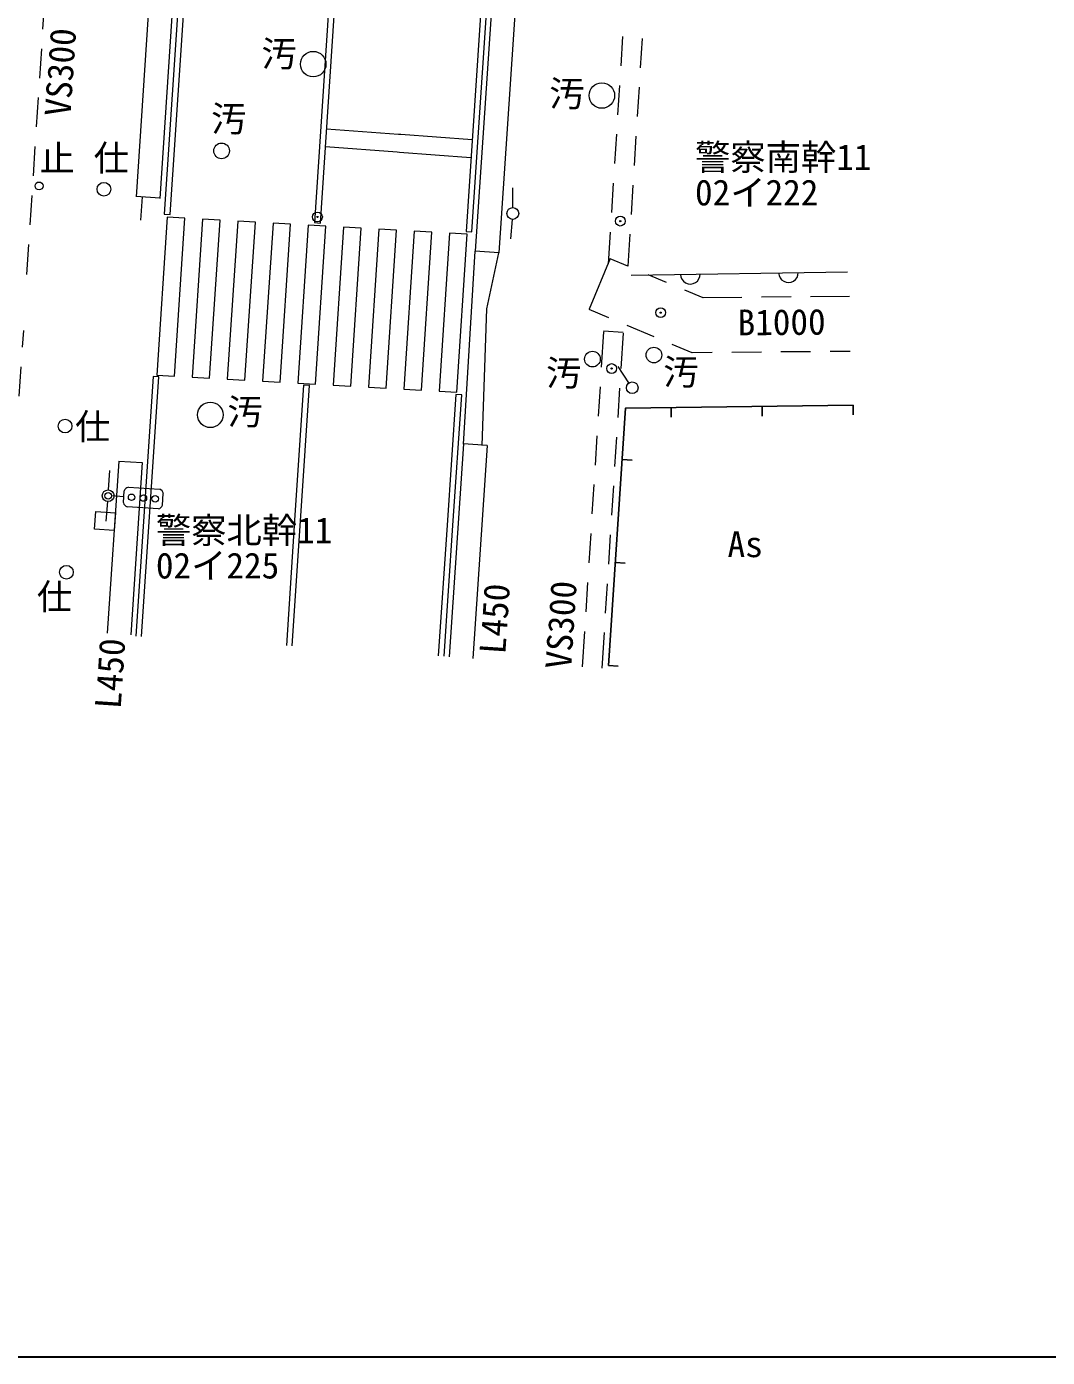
# Model space of a CAD drawing. Units: millimetres, scale not verified. Extents: x -230877 to 402150, y -278660 to 231169.
# Drawn here: x 126059 to 152076, y -138510 to -104570 of the extents above; entities that cross this region are included whole.
import ezdxf
from ezdxf.enums import TextEntityAlignment as Align

# ---------------------------------------------------------------- set-up
doc = ezdxf.new("R2010")
doc.units = ezdxf.units.MM
doc.header["$LTSCALE"] = 1500
doc.layers.add('0-0_通り芯', color=7, linetype='Continuous')
for name, color, linetype, lineweight in [('0-2_二次部材', 7, 'Continuous', 18), ('0-8_寸法線', 7, 'Continuous', 13), ('0-A_22260', 7, 'Continuous', 18)]:
    doc.layers.add(name, color=color, linetype=linetype, lineweight=lineweight)
doc.styles.add('ＭＳ ゴシック', font='')
doc.styles.get('ＭＳ ゴシック').set_extended_font_data('MS Gothic')

# ---------------------------------------------------------------- blocks, each defined once
blk = doc.blocks.new('CenterLine~357')
at = {"layer": '0-8_寸法線'}
for points in [[(74406869001, -235739894337), (74403852501, -235743855087), (74400836001, -235747815837)], [(74401014999, -235747952162), (74404031499, -235743991412), (74407047999, -235740030662), (74406869001, -235739894337)]]:
    blk.add_lwpolyline(points, dxfattribs=at)
blk = doc.blocks.new('CenterLine~356')
at = {"layer": '0-8_寸法線'}
for points in [[(74411485899, -235743335471), (74408465649, -235747313471), (74405445399, -235751291471)], [(74405624601, -235751427529), (74408644851, -235747449529), (74411665101, -235743471529), (74411485899, -235743335471)]]:
    blk.add_lwpolyline(points, dxfattribs=at)
blk = doc.blocks.new('CenterLine~355')
at = {"layer": '0-8_寸法線'}
blk.add_lwpolyline([(74410253482, -235754952685), (74413288732, -235750969435), (74416323982, -235746986185), (74416145018, -235746849815), (74413109768, -235750833065), (74410074518, -235754816315)], dxfattribs=at)
blk = doc.blocks.new('Crosswalk')
at = {"layer": '0-8_寸法線'}
for points in [[(74407558173, -235740325478), (74411221173, -235735504478), (74410680000, -235735101000), (74407017000, -235739922000)], [(74408641589, -235741133230), (74412304589, -235736312230), (74411763416, -235735908753), (74408100416, -235740729753)], [(74409725005, -235741940983), (74413388005, -235737119983), (74412846832, -235736716506), (74409183832, -235741537506)], [(74410808421, -235742748736), (74414471421, -235737927736), (74413930248, -235737524258), (74410267248, -235742345258)], [(74411891837, -235743556489), (74415554837, -235738735489), (74415013663, -235738332011), (74411350663, -235743153011)], [(74412975252, -235744364242), (74416638252, -235739543242), (74416097079, -235739139764), (74412434079, -235743960764)], [(74414058668, -235745171994), (74417721668, -235740350994), (74417180495, -235739947517), (74413517495, -235744768517)], [(74415142084, -235745979747), (74418805084, -235741158747), (74418263911, -235740755270), (74414600911, -235745576270)], [(74416225500, -235746787500), (74419888500, -235741966500), (74419347327, -235741563022), (74415684327, -235746384022)]]:
    blk.add_lwpolyline(points, close=True, dxfattribs=at)
blk = doc.blocks.new('CenterLine~354')
at = {"layer": '0-8_寸法線'}
for points in [[(74505636590, -235610094720), (74498138610, -235619893210), (74496257375, -235622356511), (74490261486, -235630227856), (74482591249, -235640297270), (74478325695, -235645961384), (74470671424, -235656042939), (74447255872, -235686883911), (74439913970, -235696503611), (74410647465, -235734942885), (74410826535, -235735079115)], [(74410826535, -235735079115), (74440093081, -235696639788), (74447434993, -235687020075), (74470850576, -235656179061), (74478504799, -235646097571), (74482770326, -235640433493), (74490440514, -235630364144), (74496436322, -235622492905), (74498317531, -235620029637), (74505815410, -235610231280)]]:
    blk.add_lwpolyline(points, dxfattribs=at)
blk = doc.blocks.new('CenterLine~348')
at = {"layer": '0-8_寸法線'}
blk.add_lwpolyline([(74430312468, -235728183284), (74419911470, -235741856378), (74420090530, -235741992622), (74430491516, -235728319544)], dxfattribs=at)
blk = doc.blocks.new('CenterLine~345')
at = {"layer": '0-8_寸法線'}
blk.add_lwpolyline([(74444590168, -235699784570), (74415262932, -235738383928), (74415442068, -235738520072), (74444769289, -235699920734)], dxfattribs=at)
blk = doc.blocks.new('CenterLine~344')
at = {"layer": '0-8_寸法線'}
for points in [[(74422035809, -235739063761), (74419872607, -235737390922), (74419806284, -235737339634), (74417622207, -235735650652)], [(74417213835, -235736188137), (74419394877, -235737874772), (74419461275, -235737926118), (74421627125, -235739601005)]]:
    blk.add_lwpolyline(points, dxfattribs=at)
blk = doc.blocks.new('~216')
at = {"layer": '0-8_寸法線'}
blk.add_line((74415346500, -235748602500), (74419788000, -235742688000), dxfattribs=at)
blk = doc.blocks.new('~215')
at = {"layer": '0-8_寸法線'}
blk.add_lwpolyline([(74415907521, -235749030617), (74418946500, -235744771500), (74420503500, -235743232500)], dxfattribs=at)
blk = doc.blocks.new('~201')
at = {"layer": '0-8_寸法線'}
blk.add_lwpolyline([(74505363000, -235605387000), (74506098000, -235606689000), (74506201500, -235608219000), (74505499500, -235609863000), (74490055500, -235630173000), (74470485000, -235655983500), (74435635500, -235701703500), (74410839000, -235734348000)], dxfattribs=at)
blk = doc.blocks.new('~200')
at = {"layer": '0-8_寸法線'}
blk.add_lwpolyline([(74504578500, -235605829500), (74505213000, -235606953000), (74505288000, -235608064500), (74504716500, -235609407000), (74489338500, -235629628500), (74469768000, -235655439000), (74434918500, -235701159000), (74410122000, -235733803500)], dxfattribs=at)
blk = doc.blocks.new('~198')
at = {"layer": '0-8_寸法線'}
blk.add_lwpolyline([(74535034500, -235591168500), (74514183000, -235618582500), (74480233500, -235663378500), (74441587500, -235714080000), (74419788000, -235742688000)], dxfattribs=at)
blk = doc.blocks.new('~197')
at = {"layer": '0-8_寸法線'}
blk.add_lwpolyline([(74514895500, -235619133000), (74480950500, -235663923000), (74442303000, -235714624500), (74420503500, -235743232500)], dxfattribs=at)
blk = doc.blocks.new('~186')
at = {"layer": '0-8_寸法線'}
for p, q in [((74411352784, -235725582737), (74410672779, -235726478962)), ((74410219442, -235727076445), (74409539437, -235727972669)), ((74409086101, -235728570152), (74408406096, -235729466377)), ((74407952760, -235730063860), (74407272755, -235730960084)), ((74406819418, -235731557567), (74406139413, -235732453792)), ((74405686077, -235733051275), (74404989000, -235733970000))]:
    blk.add_line(p, q, dxfattribs=at)
blk = doc.blocks.new('~174')
at = {"layer": '0-8_寸法線'}
for p, q in [((74429016860, -235738934787), (74428338802, -235739832486)), ((74427886764, -235740430952), (74427208707, -235741328651)), ((74426756669, -235741927117), (74426078612, -235742824816)), ((74425626574, -235743423282), (74424948517, -235744320981)), ((74424496479, -235744919447), (74423764305, -235745888793))]:
    blk.add_line(p, q, dxfattribs=at)
blk = doc.blocks.new('~173')
at = {"layer": '0-8_寸法線'}
for p, q in [((74429600144, -235739407489), (74428922115, -235740305209)), ((74428470095, -235740903689), (74427792066, -235741801409)), ((74427340046, -235742399889), (74426662017, -235743297609)), ((74426209998, -235743896089), (74425531968, -235744793809)), ((74425079949, -235745392289), (74424333347, -235746380799))]:
    blk.add_line(p, q, dxfattribs=at)
blk = doc.blocks.new('~172')
at = {"layer": '0-8_寸法線'}
for p, q in [((74422644552, -235747633708), (74422185000, -235746948000)), ((74423688406, -235749191268), (74423062094, -235748256732)), ((74426784256, -235751937134), (74425840025, -235751325536)), ((74428357975, -235752956464), (74427413744, -235752344866)), ((74429632500, -235753782000), (74428987463, -235753364196))]:
    blk.add_line(p, q, dxfattribs=at)
blk.add_lwpolyline([(74425210537, -235750917804), (74424565500, -235750500000), (74424105948, -235749814292)], dxfattribs=at)
blk = doc.blocks.new('~171')
at = {"layer": '0-8_寸法線'}
for p, q in [((74425229464, -235747718381), (74424806370, -235747086853)), ((74428894202, -235750801166), (74427949798, -235750189834)), ((74430774000, -235752018000), (74429523804, -235751208721))]:
    blk.add_line(p, q, dxfattribs=at)
blk.add_lwpolyline([(74427320196, -235749782279), (74426070000, -235748973000), (74425646906, -235748341472)], dxfattribs=at)
blk = doc.blocks.new('~170')
at = {"layer": '0-8_寸法線'}
blk.add_line((74424333347, -235746380799), (74423929500, -235745778000), dxfattribs=at)
blk = doc.blocks.new('~169')
at = {"layer": '0-8_寸法線'}
for p, q in [((74422182000, -235747960500), (74421361433, -235749045377)), ((74420908998, -235749643543), (74420230347, -235750540793)), ((74419777912, -235751138959), (74419099260, -235752036209)), ((74418646826, -235752634375), (74417968174, -235753531625)), ((74417515740, -235754129791), (74416837088, -235755027041)), ((74416384653, -235755625207), (74415706002, -235756522457)), ((74415253567, -235757120623), (74414433000, -235758205500))]:
    blk.add_line(p, q, dxfattribs=at)
blk = doc.blocks.new('~168')
at = {"layer": '0-8_寸法線'}
for p, q in [((74422780500, -235748413500), (74421959559, -235749498661)), ((74421507069, -235750096786), (74420828333, -235750993972)), ((74420375843, -235751592096), (74419697108, -235752489283)), ((74419244618, -235753087407), (74418565882, -235753984593)), ((74418113392, -235754582717), (74417434657, -235755479904)), ((74416982167, -235756078028), (74416303431, -235756975214)), ((74415850941, -235757573339), (74415030000, -235758658500))]:
    blk.add_line(p, q, dxfattribs=at)
blk = doc.blocks.new('~167')
at = {"layer": '0-8_寸法線'}
for p, q in [((74403700500, -235735696500), (74403313041, -235736200422)), ((74402855887, -235736794989), (74402170156, -235737686840)), ((74401713001, -235738281407), (74401027270, -235739173258)), ((74400570116, -235739767825), (74399884384, -235740659675)), ((74399427230, -235741254242), (74398741499, -235742146093)), ((74398284344, -235742740660), (74397598613, -235743632511)), ((74397141459, -235744227078), (74396754000, -235744731000))]:
    blk.add_line(p, q, dxfattribs=at)
blk = doc.blocks.new('~166')
at = {"layer": '0-8_寸法線'}
for p, q in [((74403105000, -235735239000), (74402717541, -235735742922)), ((74402260387, -235736337489), (74401574656, -235737229340)), ((74401117501, -235737823907), (74400431770, -235738715758)), ((74399974616, -235739310325), (74399288884, -235740202175)), ((74398831730, -235740796742), (74398145999, -235741688593)), ((74397688844, -235742283160), (74397003113, -235743175011)), ((74396545959, -235743769578), (74396158500, -235744273500))]:
    blk.add_line(p, q, dxfattribs=at)
blk = doc.blocks.new('~117')
at = {"layer": '0-8_寸法線'}
blk.add_lwpolyline([(74401786500, -235743532500), (74402200500, -235742997000), (74402793000, -235743456000), (74402380500, -235743990000)], close=True, dxfattribs=at)
blk = doc.blocks.new('~61')
at = {"layer": '0-8_寸法線'}
blk.add_line((74424259500, -235746738000), (74431231500, -235751185500), dxfattribs=at)
for centre in [(74426164742, -235747953371), (74429326258, -235749970129)]:
    blk.add_arc(centre, 375000, 147.46584, 327.46584, dxfattribs=at)
blk = doc.blocks.new('~20')
at = {"layer": '0-8_寸法線', "lineweight": 25}
for p, q in [((74422741200, -235751800800), (74422538439, -235752116257)), ((74420082300, -235752431100), (74420380754, -235752658146)), ((74425668600, -235753682400), (74425465839, -235753997857)), ((74417691900, -235755573300), (74417990354, -235755800346)), ((74428596000, -235755564000), (74428393239, -235755879457)), ((74415301500, -235758715500), (74415599954, -235758942546))]:
    blk.add_line(p, q, dxfattribs=at)
blk.add_lwpolyline([(74415301500, -235758715500), (74421277500, -235750860000), (74428596000, -235755564000)], dxfattribs=at)

msp = doc.modelspace()

# ---------------------------------------------------------------- linework, layer by layer
at = {"layer": '0-2_二次部材'}
msp.add_line((190260, -138510), (-200260, -138510), dxfattribs=at)
msp.add_lwpolyline([(190250, 138500), (190250, -138500), (-200250, -138500)], dxfattribs=at)
at = {"layer": '0-8_寸法線', "lineweight": 18}
for p, q in [((128853, -108898), (129452, -108938)), ((129003, -108908), (128963, -109507)), ((138451, -109186), (138449, -108686)), ((138438, -109486), (138392, -109984)), ((137495, -110287), (138093, -110327)), ((140934, -110484), (140394, -111776)), ((141264, -112372), (140764, -112340)), ((141411, -113656), (141133, -113241)), ((137198, -115209), (136830, -120647)), ((137797, -115250), (137198, -115209)), ((137797, -115250), (137429, -120688)), ((128409, -115650), (128115, -120043)), ((128409, -115650), (129007, -115691)), ((129007, -115691), (128713, -120083)), ((128147, -116385), (128183, -115887)), ((128526, -116711), (128546, -116412)), ((128652, -116318), (129450, -116371)), ((128122, -116684), (128074, -117182)), ((128536, -116561), (128220, -116540)), ((129524, -116777), (129543, -116477)), ((129417, -116870), (128619, -116817))]:
    msp.add_line(p, q, dxfattribs=at)
for centre, radius in [((133364, -105527), 325), ((140721, -106328), 325), ((131028, -107739), 200), ((126377, -108633), 99.9), ((128031, -108718), 175), ((138451, -109336), 150), ((140481, -113050), 200), ((142048, -112946), 200), ((141495, -113781), 150), ((130741, -114472), 325), ((127039, -114759), 175), ((128137, -116535), 150), ((128137, -116535), 83.3), ((128735, -116574), 83.3), ((129035, -116594), 83.3), ((129334, -116614), 83.3), ((127073, -118485), 175)]:
    msp.add_circle(centre, radius, dxfattribs=at)
for centre, radius, start, end in [((128677, -116455), 139, 100.5403, 161.9132), ((129398, -116511), 150, 13.0058, 69.4477), ((128667, -116682), 144, 191.7583, 250.6952), ((129372, -116711), 166, 285.9307, 336.5228)]:
    msp.add_arc(centre, radius, start, end, dxfattribs=at)
at = {"layer": '0-A_22260'}
for centre, radius in [((133472, -109425), 125), ((133472, -109425), 15), ((141191, -109531), 125), ((141191, -109531), 15), ((142221, -111865), 125), ((142221, -111865), 15), ((140970, -113291), 125), ((140970, -113291), 15)]:
    msp.add_circle(centre, radius, dxfattribs=at)

# ---------------------------------------------------------------- block references
at = {"layer": '0-0_通り芯', "xscale": 0.0006666667, "yscale": 0.0006666667, "rotation": 33.45667}
for name in ['CenterLine~345', 'CenterLine~348', '~198', '~186', '~201', '~200', 'CenterLine~354', '~197', '~174', '~173', 'CenterLine~344', 'Crosswalk', '~61', '~171', '~172', '~216', '~215', '~170', '~20', '~166', '~167', '~169', '~168', 'CenterLine~357', 'CenterLine~356', 'CenterLine~355', '~117']:
    msp.add_blockref(name, (-127899216, 103658197), dxfattribs=at)

# ---------------------------------------------------------------- texts
at = {"layer": '0-8_寸法線', "style": 'ＭＳ ゴシック'}
for s, rotation, p in [('VS300', 86.267, (127374, -106886)), ('B1000', 0.525, (144185, -112644)), ('VS300', 86.354, (140136, -120980)), ('L450', 86.128, (138456, -120604)), ('L450', 86.173, (128653, -121999))]:
    msp.add_text(s, height=659.8, rotation=rotation, dxfattribs=at).set_placement(p, align=Align.BOTTOM_LEFT)
for s, height, p in [('汚', 660, (132047, -105790)), ('汚', 660, (139382, -106805)), ('汚', 660, (130764, -107448)), ('止', 660, (126387, -108456)), ('仕', 660, (127769, -108448)), ('警察南幹11', 659.8, (143095, -108428)), ('02イ222', 659.8, (143095, -109328)), ('汚', 660, (139302, -113929)), ('汚', 660, (142288, -113905)), ('汚', 660, (131178, -114920)), ('仕', 660, (127293, -115298)), ('警察北幹11', 659.8, (129354, -117943)), ('As', 659.8, (143924, -118298)), ('02イ225', 659.8, (129354, -118843)), ('仕', 660, (126318, -119637))]:
    msp.add_text(s, height=height, dxfattribs=at).set_placement(p, align=Align.BOTTOM_LEFT)

doc.saveas('drawing.dxf')
